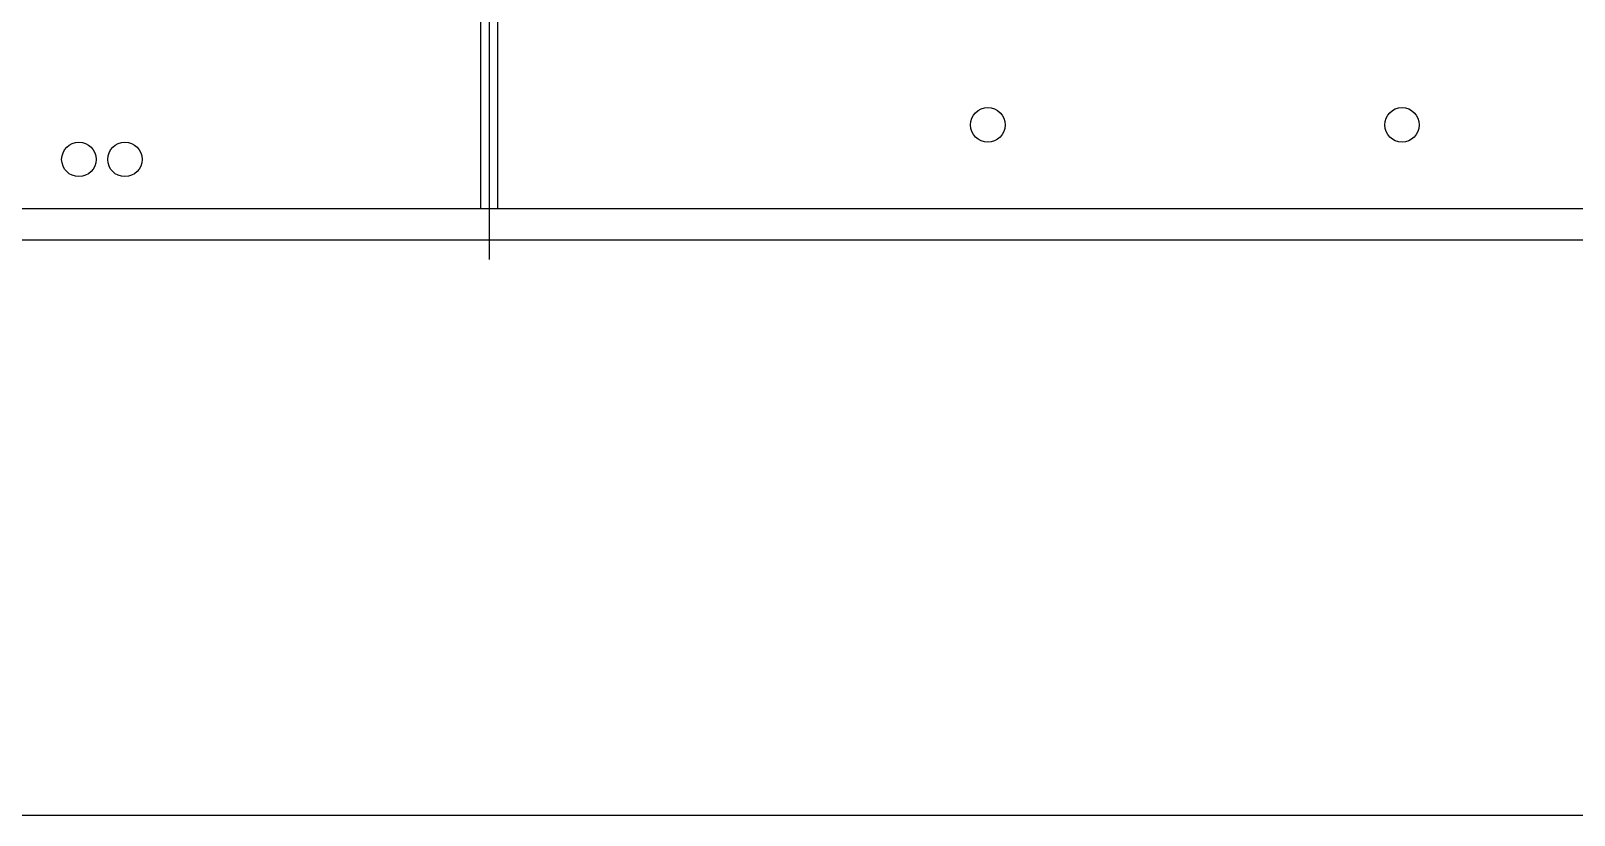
# Model space of a CAD drawing. Header units: inches. Extents: x 72602 to 350810, y -122122 to 43597.
# Drawn here: x 323778 to 337192, y -26403 to -19586 of the extents above; entities that cross this region are included whole.
import ezdxf

# ---------------------------------------------------------------- set-up
doc = ezdxf.new("R2010")
doc.units = ezdxf.units.IN
doc.header["$MEASUREMENT"] = 0
doc.layers.add('M-X-BKGD', color=8, linetype='Continuous')

msp = doc.modelspace()

# ---------------------------------------------------------------- linework, layer by layer
at = {"layer": 'M-X-BKGD', "ltscale": 5}
msp.add_line((327763, -10827), (327763, -21572), dxfattribs=at)
msp.add_line((327763, -10827), (327763, -21572), dxfattribs=at)
at = {"layer": 'M-X-BKGD'}
for p, q in [((327688, -21129), (327688, -18111)), ((327688, -21129), (327688, -18111)), ((327838, -21129), (327838, -18111)), ((327838, -21129), (327838, -18111)), ((318686, -21403), (342536, -21403)), ((318686, -21403), (342536, -21403)), ((239212, -26403), (342536, -26403)), ((239212, -26403), (342536, -26403))]:
    msp.add_line(p, q, dxfattribs=at)
at = {"layer": 'M-X-BKGD', "ltscale": 0.1}
msp.add_line((316464, -21129), (350716, -21129), dxfattribs=at)
msp.add_line((316464, -21129), (350716, -21129), dxfattribs=at)
at = {"layer": 'M-X-BKGD'}
for centre in [(332096, -20403), (332096, -20403), (335696, -20403), (335696, -20403), (324196, -20703), (324196, -20703), (324596, -20703), (324596, -20703)]:
    msp.add_circle(centre, 150, dxfattribs=at)

doc.saveas('drawing.dxf')
